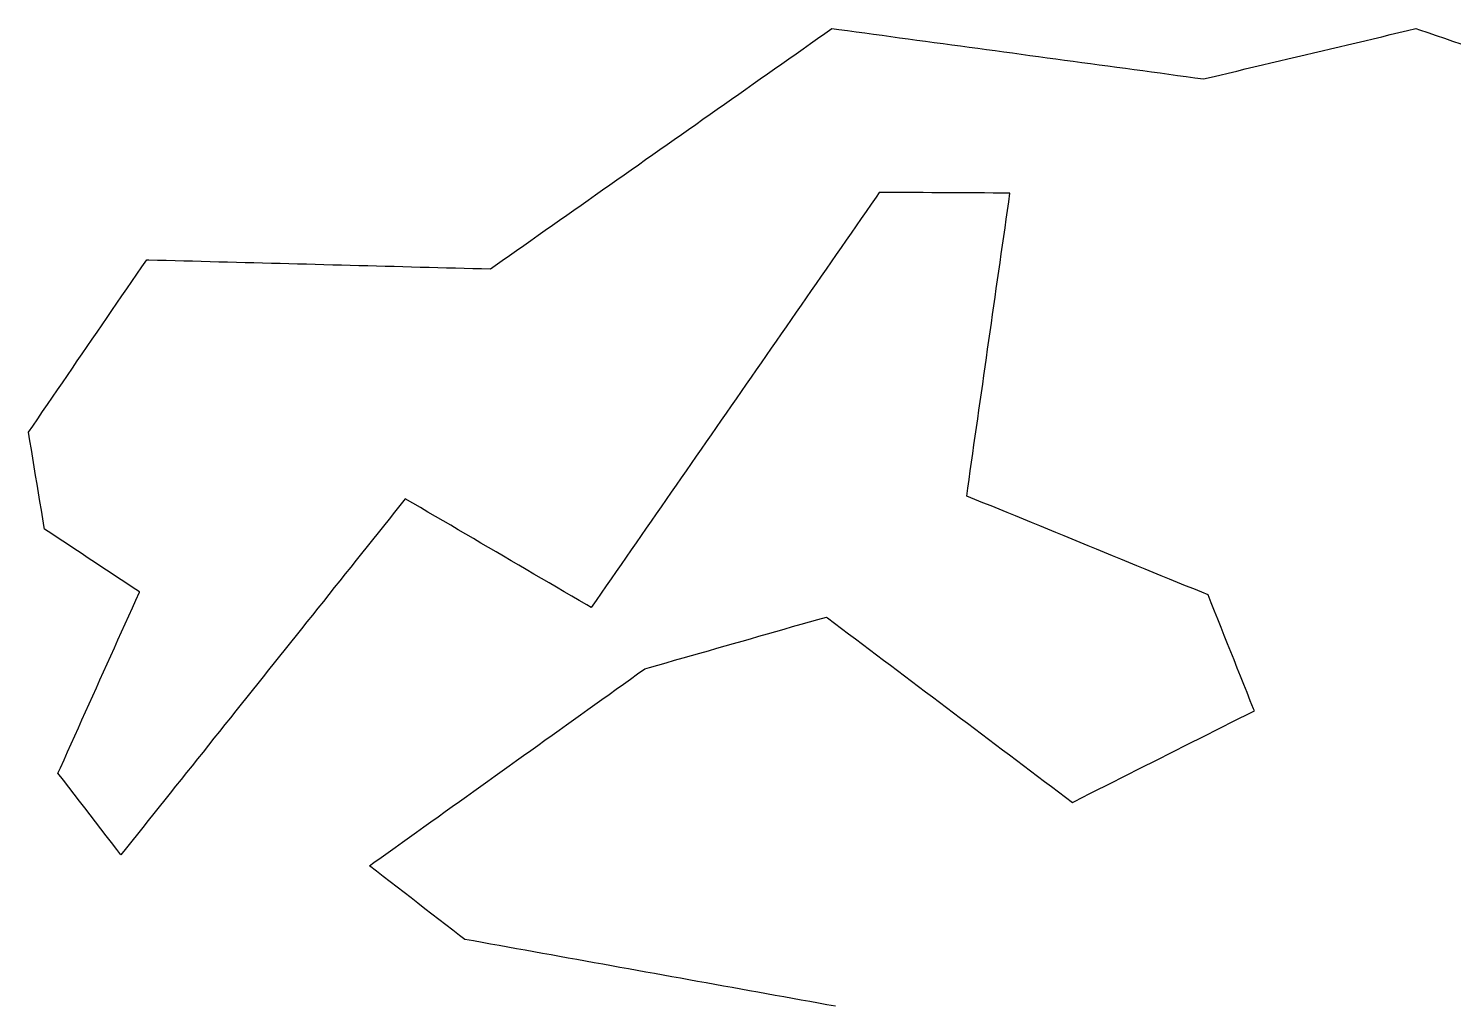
# Model space of a CAD drawing. Header units: millimetres. Extents: x 230 to 3347, y 514 to 5196.
# Drawn here: x 2673.6 to 2836.2, y 3162 to 3273.4 of the extents above; entities that cross this region are included whole.
import ezdxf

# ---------------------------------------------------------------- set-up
doc = ezdxf.new("R2010")
doc.units = ezdxf.units.MM
doc.layers.add('ALL_ISLANDS', color=7, linetype='Continuous')
doc.layers.add('OUTLINE_ISLAND_01', color=7, linetype='Continuous')

msp = doc.modelspace()

# ---------------------------------------------------------------- linework, layer by layer
at = {"layer": 'ALL_ISLANDS'}
msp.add_lwpolyline([(2765.6779, 3161.8816), (2764.6938, 3162.0592), (2763.7097, 3162.2368), (2762.7255, 3162.4144), (2761.7414, 3162.592), (2760.7573, 3162.7695), (2759.7732, 3162.9471), (2758.7891, 3163.1247), (2757.805, 3163.3023), (2756.8209, 3163.4799), (2755.8368, 3163.6575), (2754.8527, 3163.8351), (2753.8686, 3164.0126), (2752.8845, 3164.1902), (2751.9004, 3164.3678), (2750.9163, 3164.5454), (2749.9322, 3164.723), (2748.9481, 3164.9006), (2747.964, 3165.0781), (2746.9799, 3165.2557), (2745.9958, 3165.4333), (2745.0116, 3165.6109), (2744.0275, 3165.7885), (2743.0434, 3165.9661), (2742.0593, 3166.1437), (2741.0752, 3166.3212), (2740.0911, 3166.4988), (2739.107, 3166.6764), (2738.1229, 3166.854), (2737.1388, 3167.0316), (2736.1547, 3167.2092), (2735.1706, 3167.3867), (2734.1865, 3167.5643), (2733.2024, 3167.7419), (2732.2183, 3167.9195), (2731.2342, 3168.0971), (2730.2501, 3168.2747), (2729.266, 3168.4523), (2728.2819, 3168.6298), (2727.2977, 3168.8074), (2726.3136, 3168.985), (2725.3295, 3169.1626), (2724.3454, 3169.3402), (2723.3613, 3169.5178), (2722.7764, 3169.9685), (2721.9844, 3170.579), (2721.1923, 3171.1894), (2720.4002, 3171.7999), (2719.6082, 3172.4103), (2718.8161, 3173.0207), (2718.024, 3173.6312), (2717.232, 3174.2416), (2716.4399, 3174.852), (2715.6478, 3175.4625), (2714.8558, 3176.0729), (2714.0637, 3176.6833), (2713.2716, 3177.2938), (2712.4796, 3177.9042), (2712.9915, 3178.2703), (2713.8049, 3178.852), (2714.6182, 3179.4337), (2715.4316, 3180.0155), (2716.245, 3180.5972), (2717.0584, 3181.1789), (2717.8718, 3181.7606), (2718.6852, 3182.3423), (2719.4986, 3182.924), (2720.312, 3183.5057), (2721.1254, 3184.0874), (2721.9388, 3184.6692), (2722.7522, 3185.2509), (2723.5656, 3185.8326), (2724.379, 3186.4143), (2725.1924, 3186.996), (2726.0058, 3187.5777), (2726.8192, 3188.1594), (2727.6326, 3188.7412), (2728.4459, 3189.3229), (2729.2593, 3189.9046), (2730.0727, 3190.4863), (2730.8861, 3191.068), (2731.6995, 3191.6497), (2732.5129, 3192.2314), (2733.3263, 3192.8131), (2734.1397, 3193.3949), (2734.9531, 3193.9766), (2735.7665, 3194.5583), (2736.5799, 3195.14), (2737.3933, 3195.7217), (2738.2067, 3196.3034), (2739.0201, 3196.8851), (2739.8335, 3197.4669), (2740.6469, 3198.0486), (2741.4602, 3198.6303), (2742.2736, 3199.212), (2743.087, 3199.7937), (2743.9004, 3200.3754), (2744.4273, 3200.5257), (2745.3889, 3200.8), (2746.3506, 3201.0743), (2747.3122, 3201.3486), (2748.2739, 3201.6229), (2749.2355, 3201.8972), (2750.1972, 3202.1715), (2751.1588, 3202.4458), (2752.1205, 3202.7201), (2753.0821, 3202.9944), (2754.0437, 3203.2687), (2755.0054, 3203.5429), (2755.967, 3203.8172), (2756.9287, 3204.0915), (2757.8903, 3204.3658), (2758.852, 3204.6401), (2759.8136, 3204.9144), (2760.7753, 3205.1887), (2761.7369, 3205.463), (2762.6986, 3205.7373), (2763.6602, 3206.0116), (2764.6218, 3206.2859), (2764.7476, 3206.1912), (2765.5464, 3205.5897), (2766.3453, 3204.9882), (2767.1442, 3204.3867), (2767.943, 3203.7852), (2768.7419, 3203.1837), (2769.5408, 3202.5822), (2770.3396, 3201.9807), (2771.1385, 3201.3792), (2771.9374, 3200.7776), (2772.7362, 3200.1761), (2773.5351, 3199.5746), (2774.334, 3198.9731), (2775.1328, 3198.3716), (2775.9317, 3197.7701), (2776.7306, 3197.1686), (2777.5294, 3196.5671), (2778.3283, 3195.9656), (2779.1272, 3195.3641), (2779.926, 3194.7626), (2780.7249, 3194.161), (2781.5238, 3193.5595), (2782.3226, 3192.958), (2783.1215, 3192.3565), (2783.9204, 3191.755), (2784.7192, 3191.1535), (2785.5181, 3190.552), (2786.3169, 3189.9505), (2787.1158, 3189.349), (2787.9147, 3188.7475), (2788.7135, 3188.1459), (2789.5124, 3187.5444), (2790.3113, 3186.9429), (2791.1101, 3186.3414), (2791.909, 3185.7399), (2792.7079, 3185.1384), (2792.9224, 3185.2465), (2793.8155, 3185.6963), (2794.7086, 3186.1462), (2795.6018, 3186.596), (2796.4949, 3187.0459), (2797.388, 3187.4957), (2798.2811, 3187.9456), (2799.1742, 3188.3954), (2800.0673, 3188.8452), (2800.9604, 3189.2951), (2801.8535, 3189.7449), (2802.7466, 3190.1948), (2803.6397, 3190.6446), (2804.5328, 3191.0945), (2805.4259, 3191.5443), (2806.319, 3191.9942), (2807.2121, 3192.444), (2808.1052, 3192.8939), (2808.9983, 3193.3437), (2809.8914, 3193.7936), (2810.7845, 3194.2434), (2811.6777, 3194.6933), (2812.5708, 3195.1431), (2813.4639, 3195.593), (2813.3751, 3195.8154), (2813.0042, 3196.7441), (2812.6334, 3197.6728), (2812.2626, 3198.6015), (2811.8918, 3199.5302), (2811.521, 3200.4589), (2811.1501, 3201.3876), (2810.7793, 3202.3163), (2810.4085, 3203.245), (2810.0377, 3204.1737), (2809.6669, 3205.1024), (2809.296, 3206.0311), (2808.9252, 3206.9598), (2808.5544, 3207.8885), (2808.1836, 3208.8173), (2807.4766, 3209.1065), (2806.5511, 3209.4851), (2805.6255, 3209.8638), (2804.7, 3210.2424), (2803.7744, 3210.6211), (2802.8489, 3210.9997), (2801.9233, 3211.3784), (2800.9978, 3211.757), (2800.0723, 3212.1357), (2799.1467, 3212.5143), (2798.2212, 3212.893), (2797.2956, 3213.2716), (2796.3701, 3213.6503), (2795.4446, 3214.0289), (2794.519, 3214.4075), (2793.5935, 3214.7862), (2792.6679, 3215.1648), (2791.7424, 3215.5435), (2790.8169, 3215.9221), (2789.8913, 3216.3008), (2788.9658, 3216.6794), (2788.0402, 3217.0581), (2787.1147, 3217.4367), (2786.1892, 3217.8154), (2785.2636, 3218.194), (2784.3381, 3218.5727), (2783.4125, 3218.9513), (2782.487, 3219.33), (2781.5614, 3219.7086), (2780.6359, 3220.0873), (2780.7642, 3220.9846), (2780.9057, 3221.9745), (2781.0473, 3222.9644), (2781.1888, 3223.9544), (2781.3304, 3224.9443), (2781.4719, 3225.9342), (2781.6135, 3226.9242), (2781.755, 3227.9141), (2781.8966, 3228.904), (2782.0381, 3229.894), (2782.1796, 3230.8839), (2782.3212, 3231.8738), (2782.4627, 3232.8638), (2782.6043, 3233.8537), (2782.7458, 3234.8436), (2782.8874, 3235.8336), (2783.0289, 3236.8235), (2783.1704, 3237.8134), (2783.312, 3238.8034), (2783.4535, 3239.7933), (2783.5951, 3240.7832), (2783.7366, 3241.7731), (2783.8782, 3242.7631), (2784.0197, 3243.753), (2784.1612, 3244.7429), (2784.3028, 3245.7329), (2784.4443, 3246.7228), (2784.5859, 3247.7127), (2784.7274, 3248.7027), (2784.869, 3249.6926), (2785.0105, 3250.6825), (2785.152, 3251.6725), (2785.2936, 3252.6624), (2785.4351, 3253.6523), (2785.5767, 3254.6423), (2784.6594, 3254.6472), (2783.6594, 3254.6525), (2782.6594, 3254.6579), (2781.6594, 3254.6633), (2780.6594, 3254.6686), (2779.6594, 3254.674), (2778.6595, 3254.6793), (2777.6595, 3254.6847), (2776.6595, 3254.6901), (2775.6595, 3254.6954), (2774.6595, 3254.7008), (2773.6595, 3254.7061), (2772.6595, 3254.7115), (2771.6596, 3254.7169), (2770.6596, 3254.7222), (2770.2927, 3254.1936), (2769.7225, 3253.3721), (2769.1522, 3252.5506), (2768.582, 3251.7291), (2768.0118, 3250.9076), (2767.4416, 3250.0861), (2766.8714, 3249.2646), (2766.3012, 3248.4431), (2765.7309, 3247.6216), (2765.1607, 3246.8002), (2764.5905, 3245.9787), (2764.0203, 3245.1572), (2763.4501, 3244.3357), (2762.8799, 3243.5142), (2762.3097, 3242.6927), (2761.7394, 3241.8712), (2761.1692, 3241.0497), (2760.599, 3240.2282), (2760.0288, 3239.4067), (2759.4586, 3238.5852), (2758.8884, 3237.7637), (2758.3182, 3236.9422), (2757.7479, 3236.1207), (2757.1777, 3235.2992), (2756.6075, 3234.4777), (2756.0373, 3233.6562), (2755.4671, 3232.8347), (2754.8969, 3232.0132), (2754.3267, 3231.1917), (2753.7564, 3230.3702), (2753.1862, 3229.5487), (2752.616, 3228.7272), (2752.0458, 3227.9058), (2751.4756, 3227.0843), (2750.9054, 3226.2628), (2750.3351, 3225.4413), (2749.7649, 3224.6198), (2749.1947, 3223.7983), (2748.6245, 3222.9768), (2748.0543, 3222.1553), (2747.4841, 3221.3338), (2746.9139, 3220.5123), (2746.3436, 3219.6908), (2745.7734, 3218.8693), (2745.2032, 3218.0478), (2744.633, 3217.2263), (2744.0628, 3216.4048), (2743.4926, 3215.5833), (2742.9224, 3214.7618), (2742.3521, 3213.9403), (2741.7819, 3213.1188), (2741.2117, 3212.2973), (2740.6415, 3211.4758), (2740.0713, 3210.6543), (2739.5011, 3209.8328), (2738.9309, 3209.0114), (2738.3606, 3208.1899), (2737.7904, 3207.3684), (2737.292, 3207.6598), (2736.4288, 3208.1646), (2735.5655, 3208.6694), (2734.7023, 3209.1742), (2733.839, 3209.6789), (2732.9758, 3210.1837), (2732.1125, 3210.6885), (2731.2493, 3211.1933), (2730.386, 3211.6981), (2729.5228, 3212.2028), (2728.6595, 3212.7076), (2727.7963, 3213.2124), (2726.933, 3213.7172), (2726.0698, 3214.222), (2725.2065, 3214.7267), (2724.3433, 3215.2315), (2723.48, 3215.7363), (2722.6168, 3216.2411), (2721.7536, 3216.7459), (2720.8903, 3217.2507), (2720.0271, 3217.7554), (2719.1638, 3218.2602), (2718.3006, 3218.765), (2717.4373, 3219.2698), (2716.5741, 3219.7746), (2715.9648, 3219.0121), (2715.3405, 3218.2309), (2714.7163, 3217.4497), (2714.092, 3216.6685), (2713.4677, 3215.8873), (2712.8435, 3215.1061), (2712.2192, 3214.3248), (2711.5949, 3213.5436), (2710.9706, 3212.7624), (2710.3464, 3211.9812), (2709.7221, 3211.2), (2709.0978, 3210.4188), (2708.4736, 3209.6376), (2707.8493, 3208.8564), (2707.225, 3208.0752), (2706.6008, 3207.294), (2705.9765, 3206.5127), (2705.3522, 3205.7315), (2704.728, 3204.9503), (2704.1037, 3204.1691), (2703.4794, 3203.3879), (2702.8552, 3202.6067), (2702.2309, 3201.8255), (2701.6066, 3201.0443), (2700.9824, 3200.2631), (2700.3581, 3199.4818), (2699.7338, 3198.7006), (2699.1096, 3197.9194), (2698.4853, 3197.1382), (2697.861, 3196.357), (2697.2368, 3195.5758), (2696.6125, 3194.7946), (2695.9882, 3194.0134), (2695.364, 3193.2322), (2694.7397, 3192.451), (2694.1154, 3191.6697), (2693.4912, 3190.8885), (2692.8669, 3190.1073), (2692.2426, 3189.3261), (2691.6183, 3188.5449), (2690.9941, 3187.7637), (2690.3698, 3186.9825), (2689.7455, 3186.2013), (2689.1213, 3185.4201), (2688.497, 3184.6388), (2687.8727, 3183.8576), (2687.2485, 3183.0764), (2686.6242, 3182.2952), (2685.9999, 3181.514), (2685.3757, 3180.7328), (2684.7514, 3179.9516), (2684.1271, 3179.1704), (2683.6719, 3179.7588), (2683.06, 3180.5497), (2682.4481, 3181.3406), (2681.8362, 3182.1315), (2681.2242, 3182.9225), (2680.6123, 3183.7134), (2680.0004, 3184.5043), (2679.3885, 3185.2952), (2678.7766, 3186.0862), (2678.1647, 3186.8771), (2677.5528, 3187.668), (2676.9408, 3188.4589), (2677.2197, 3189.0785), (2677.6301, 3189.9904), (2678.0404, 3190.9024), (2678.4508, 3191.8143), (2678.8612, 3192.7262), (2679.2716, 3193.6381), (2679.682, 3194.55), (2680.0924, 3195.4619), (2680.5028, 3196.3738), (2680.9131, 3197.2857), (2681.3235, 3198.1976), (2681.7339, 3199.1096), (2682.1443, 3200.0215), (2682.5547, 3200.9334), (2682.9651, 3201.8453), (2683.3755, 3202.7572), (2683.7858, 3203.6691), (2684.1962, 3204.581), (2684.6066, 3205.4929), (2685.017, 3206.4049), (2685.4274, 3207.3168), (2685.8378, 3208.2287), (2686.2482, 3209.1406), (2686.2409, 3209.1454), (2685.407, 3209.6973), (2684.573, 3210.2491), (2683.7391, 3210.801), (2682.9051, 3211.3528), (2682.0712, 3211.9047), (2681.2372, 3212.4565), (2680.4033, 3213.0084), (2679.5694, 3213.5602), (2678.7354, 3214.1121), (2677.9015, 3214.6639), (2677.0675, 3215.2158), (2676.2336, 3215.7676), (2675.3997, 3216.3195), (2675.3678, 3216.5127), (2675.2051, 3217.4994), (2675.0423, 3218.486), (2674.8796, 3219.4727), (2674.7169, 3220.4594), (2674.5541, 3221.446), (2674.3914, 3222.4327), (2674.2287, 3223.4194), (2674.0659, 3224.4061), (2673.9032, 3225.3927), (2673.7405, 3226.3794), (2673.5777, 3227.3661), (2674.0588, 3228.0679), (2674.6242, 3228.8928), (2675.1896, 3229.7176), (2675.755, 3230.5424), (2676.3204, 3231.3673), (2676.8858, 3232.1921), (2677.4511, 3233.0169), (2678.0165, 3233.8417), (2678.5819, 3234.6666), (2679.1473, 3235.4914), (2679.7127, 3236.3162), (2680.2781, 3237.141), (2680.8435, 3237.9659), (2681.4088, 3238.7907), (2681.9742, 3239.6155), (2682.5396, 3240.4404), (2683.105, 3241.2652), (2683.6704, 3242.09), (2684.2358, 3242.9148), (2684.8012, 3243.7397), (2685.3665, 3244.5645), (2685.9319, 3245.3893), (2686.4973, 3246.2141), (2687.0627, 3247.039), (2687.2983, 3247.0327), (2688.298, 3247.0062), (2689.2976, 3246.9797), (2690.2973, 3246.9532), (2691.2969, 3246.9267), (2692.2966, 3246.9002), (2693.2962, 3246.8737), (2694.2959, 3246.8472), (2695.2955, 3246.8207), (2696.2952, 3246.7941), (2697.2948, 3246.7676), (2698.2945, 3246.7411), (2699.2941, 3246.7146), (2700.2938, 3246.6881), (2701.2934, 3246.6616), (2702.2931, 3246.6351), (2703.2927, 3246.6086), (2704.2924, 3246.5821), (2705.292, 3246.5556), (2706.2917, 3246.5291), (2707.2913, 3246.5025), (2708.291, 3246.476), (2709.2906, 3246.4495), (2710.2902, 3246.423), (2711.2899, 3246.3965), (2712.2895, 3246.37), (2713.2892, 3246.3435), (2714.2888, 3246.317), (2715.2885, 3246.2905), (2716.2881, 3246.264), (2717.2878, 3246.2375), (2718.2874, 3246.211), (2719.2871, 3246.1844), (2720.2867, 3246.1579), (2721.2864, 3246.1314), (2722.286, 3246.1049), (2723.2857, 3246.0784), (2724.2853, 3246.0519), (2725.285, 3246.0254), (2726.2846, 3245.9989), (2726.8187, 3246.3746), (2727.6367, 3246.95), (2728.4546, 3247.5253), (2729.2725, 3248.1006), (2730.0904, 3248.676), (2730.9083, 3249.2513), (2731.7262, 3249.8267), (2732.5441, 3250.402), (2733.362, 3250.9774), (2734.1799, 3251.5527), (2734.9978, 3252.1281), (2735.8157, 3252.7034), (2736.6337, 3253.2788), (2737.4516, 3253.8541), (2738.2695, 3254.4295), (2739.0874, 3255.0048), (2739.9053, 3255.5802), (2740.7232, 3256.1555), (2741.5411, 3256.7309), (2742.359, 3257.3062), (2743.1769, 3257.8816), (2743.9948, 3258.4569), (2744.8127, 3259.0322), (2745.6307, 3259.6076), (2746.4486, 3260.1829), (2747.2665, 3260.7583), (2748.0844, 3261.3336), (2748.9023, 3261.909), (2749.7202, 3262.4843), (2750.5381, 3263.0597), (2751.356, 3263.635), (2752.1739, 3264.2104), (2752.9918, 3264.7857), (2753.8097, 3265.3611), (2754.6277, 3265.9364), (2755.4456, 3266.5118), (2756.2635, 3267.0871), (2757.0814, 3267.6625), (2757.8993, 3268.2378), (2758.7172, 3268.8132), (2759.5351, 3269.3885), (2760.353, 3269.9638), (2761.1709, 3270.5392), (2761.9888, 3271.1145), (2762.8067, 3271.6899), (2763.6247, 3272.2652), (2764.4426, 3272.8406), (2765.2605, 3273.4159), (2766.0435, 3273.3099), (2767.0344, 3273.1756), (2768.0253, 3273.0413), (2769.0163, 3272.9071), (2770.0072, 3272.7728), (2770.9982, 3272.6385), (2771.9891, 3272.5043), (2772.9801, 3272.37), (2773.971, 3272.2358), (2774.962, 3272.1015), (2775.9529, 3271.9672), (2776.9439, 3271.833), (2777.9348, 3271.6987), (2778.9257, 3271.5645), (2779.9167, 3271.4302), (2780.9076, 3271.2959), (2781.8986, 3271.1617), (2782.8895, 3271.0274), (2783.8805, 3270.8932), (2784.8714, 3270.7589), (2785.8624, 3270.6246), (2786.8533, 3270.4904), (2787.8443, 3270.3561), (2788.8352, 3270.2219), (2789.8262, 3270.0876), (2790.8171, 3269.9533), (2791.808, 3269.8191), (2792.799, 3269.6848), (2793.7899, 3269.5505), (2794.7809, 3269.4163), (2795.7718, 3269.282), (2796.7628, 3269.1478), (2797.7537, 3269.0135), (2798.7447, 3268.8792), (2799.7356, 3268.745), (2800.7266, 3268.6107), (2801.7175, 3268.4765), (2802.7085, 3268.3422), (2803.6994, 3268.2079), (2804.6903, 3268.0737), (2805.6813, 3267.9394), (2806.6722, 3267.8052), (2807.6632, 3267.6709), (2808.5412, 3267.8787), (2809.5144, 3268.1089), (2810.4875, 3268.3392), (2811.4606, 3268.5695), (2812.4337, 3268.7998), (2813.4069, 3269.03), (2814.38, 3269.2603), (2815.3531, 3269.4906), (2816.3262, 3269.7209), (2817.2994, 3269.9512), (2818.2725, 3270.1814), (2819.2456, 3270.4117), (2820.2187, 3270.642), (2821.1919, 3270.8723), (2822.165, 3271.1025), (2823.1381, 3271.3328), (2824.1112, 3271.5631), (2825.0844, 3271.7934), (2826.0575, 3272.0236), (2827.0306, 3272.2539), (2828.0037, 3272.4842), (2828.9769, 3272.7145), (2829.95, 3272.9447), (2830.9231, 3273.175), (2831.8962, 3273.4053), (2832.3029, 3273.2674), (2833.2499, 3272.9462), (2834.1969, 3272.625), (2835.144, 3272.3038), (2836.091, 3271.9827), (2837.038, 3271.6615)], dxfattribs=at)
at = {"layer": 'OUTLINE_ISLAND_01'}
msp.add_lwpolyline([(2765.6779, 3161.8816), (2764.6938, 3162.0592), (2763.7097, 3162.2368), (2762.7255, 3162.4144), (2761.7414, 3162.592), (2760.7573, 3162.7695), (2759.7732, 3162.9471), (2758.7891, 3163.1247), (2757.805, 3163.3023), (2756.8209, 3163.4799), (2755.8368, 3163.6575), (2754.8527, 3163.8351), (2753.8686, 3164.0126), (2752.8845, 3164.1902), (2751.9004, 3164.3678), (2750.9163, 3164.5454), (2749.9322, 3164.723), (2748.9481, 3164.9006), (2747.964, 3165.0781), (2746.9799, 3165.2557), (2745.9958, 3165.4333), (2745.0116, 3165.6109), (2744.0275, 3165.7885), (2743.0434, 3165.9661), (2742.0593, 3166.1437), (2741.0752, 3166.3212), (2740.0911, 3166.4988), (2739.107, 3166.6764), (2738.1229, 3166.854), (2737.1388, 3167.0316), (2736.1547, 3167.2092), (2735.1706, 3167.3867), (2734.1865, 3167.5643), (2733.2024, 3167.7419), (2732.2183, 3167.9195), (2731.2342, 3168.0971), (2730.2501, 3168.2747), (2729.266, 3168.4523), (2728.2819, 3168.6298), (2727.2977, 3168.8074), (2726.3136, 3168.985), (2725.3295, 3169.1626), (2724.3454, 3169.3402), (2723.3613, 3169.5178), (2722.7764, 3169.9685), (2721.9844, 3170.579), (2721.1923, 3171.1894), (2720.4002, 3171.7999), (2719.6082, 3172.4103), (2718.8161, 3173.0207), (2718.024, 3173.6312), (2717.232, 3174.2416), (2716.4399, 3174.852), (2715.6478, 3175.4625), (2714.8558, 3176.0729), (2714.0637, 3176.6833), (2713.2716, 3177.2938), (2712.4796, 3177.9042), (2712.9915, 3178.2703), (2713.8049, 3178.852), (2714.6182, 3179.4337), (2715.4316, 3180.0155), (2716.245, 3180.5972), (2717.0584, 3181.1789), (2717.8718, 3181.7606), (2718.6852, 3182.3423), (2719.4986, 3182.924), (2720.312, 3183.5057), (2721.1254, 3184.0874), (2721.9388, 3184.6692), (2722.7522, 3185.2509), (2723.5656, 3185.8326), (2724.379, 3186.4143), (2725.1924, 3186.996), (2726.0058, 3187.5777), (2726.8192, 3188.1594), (2727.6326, 3188.7412), (2728.4459, 3189.3229), (2729.2593, 3189.9046), (2730.0727, 3190.4863), (2730.8861, 3191.068), (2731.6995, 3191.6497), (2732.5129, 3192.2314), (2733.3263, 3192.8131), (2734.1397, 3193.3949), (2734.9531, 3193.9766), (2735.7665, 3194.5583), (2736.5799, 3195.14), (2737.3933, 3195.7217), (2738.2067, 3196.3034), (2739.0201, 3196.8851), (2739.8335, 3197.4669), (2740.6469, 3198.0486), (2741.4602, 3198.6303), (2742.2736, 3199.212), (2743.087, 3199.7937), (2743.9004, 3200.3754), (2744.4273, 3200.5257), (2745.3889, 3200.8), (2746.3506, 3201.0743), (2747.3122, 3201.3486), (2748.2739, 3201.6229), (2749.2355, 3201.8972), (2750.1972, 3202.1715), (2751.1588, 3202.4458), (2752.1205, 3202.7201), (2753.0821, 3202.9944), (2754.0437, 3203.2687), (2755.0054, 3203.5429), (2755.967, 3203.8172), (2756.9287, 3204.0915), (2757.8903, 3204.3658), (2758.852, 3204.6401), (2759.8136, 3204.9144), (2760.7753, 3205.1887), (2761.7369, 3205.463), (2762.6986, 3205.7373), (2763.6602, 3206.0116), (2764.6218, 3206.2859), (2764.7476, 3206.1912), (2765.5464, 3205.5897), (2766.3453, 3204.9882), (2767.1442, 3204.3867), (2767.943, 3203.7852), (2768.7419, 3203.1837), (2769.5408, 3202.5822), (2770.3396, 3201.9807), (2771.1385, 3201.3792), (2771.9374, 3200.7776), (2772.7362, 3200.1761), (2773.5351, 3199.5746), (2774.334, 3198.9731), (2775.1328, 3198.3716), (2775.9317, 3197.7701), (2776.7306, 3197.1686), (2777.5294, 3196.5671), (2778.3283, 3195.9656), (2779.1272, 3195.3641), (2779.926, 3194.7626), (2780.7249, 3194.161), (2781.5238, 3193.5595), (2782.3226, 3192.958), (2783.1215, 3192.3565), (2783.9204, 3191.755), (2784.7192, 3191.1535), (2785.5181, 3190.552), (2786.3169, 3189.9505), (2787.1158, 3189.349), (2787.9147, 3188.7475), (2788.7135, 3188.1459), (2789.5124, 3187.5444), (2790.3113, 3186.9429), (2791.1101, 3186.3414), (2791.909, 3185.7399), (2792.7079, 3185.1384), (2792.9224, 3185.2465), (2793.8155, 3185.6963), (2794.7086, 3186.1462), (2795.6018, 3186.596), (2796.4949, 3187.0459), (2797.388, 3187.4957), (2798.2811, 3187.9456), (2799.1742, 3188.3954), (2800.0673, 3188.8452), (2800.9604, 3189.2951), (2801.8535, 3189.7449), (2802.7466, 3190.1948), (2803.6397, 3190.6446), (2804.5328, 3191.0945), (2805.4259, 3191.5443), (2806.319, 3191.9942), (2807.2121, 3192.444), (2808.1052, 3192.8939), (2808.9983, 3193.3437), (2809.8914, 3193.7936), (2810.7845, 3194.2434), (2811.6777, 3194.6933), (2812.5708, 3195.1431), (2813.4639, 3195.593), (2813.3751, 3195.8154), (2813.0042, 3196.7441), (2812.6334, 3197.6728), (2812.2626, 3198.6015), (2811.8918, 3199.5302), (2811.521, 3200.4589), (2811.1501, 3201.3876), (2810.7793, 3202.3163), (2810.4085, 3203.245), (2810.0377, 3204.1737), (2809.6669, 3205.1024), (2809.296, 3206.0311), (2808.9252, 3206.9598), (2808.5544, 3207.8885), (2808.1836, 3208.8173), (2807.4766, 3209.1065), (2806.5511, 3209.4851), (2805.6255, 3209.8638), (2804.7, 3210.2424), (2803.7744, 3210.6211), (2802.8489, 3210.9997), (2801.9233, 3211.3784), (2800.9978, 3211.757), (2800.0723, 3212.1357), (2799.1467, 3212.5143), (2798.2212, 3212.893), (2797.2956, 3213.2716), (2796.3701, 3213.6503), (2795.4446, 3214.0289), (2794.519, 3214.4075), (2793.5935, 3214.7862), (2792.6679, 3215.1648), (2791.7424, 3215.5435), (2790.8169, 3215.9221), (2789.8913, 3216.3008), (2788.9658, 3216.6794), (2788.0402, 3217.0581), (2787.1147, 3217.4367), (2786.1892, 3217.8154), (2785.2636, 3218.194), (2784.3381, 3218.5727), (2783.4125, 3218.9513), (2782.487, 3219.33), (2781.5614, 3219.7086), (2780.6359, 3220.0873), (2780.7642, 3220.9846), (2780.9057, 3221.9745), (2781.0473, 3222.9644), (2781.1888, 3223.9544), (2781.3304, 3224.9443), (2781.4719, 3225.9342), (2781.6135, 3226.9242), (2781.755, 3227.9141), (2781.8966, 3228.904), (2782.0381, 3229.894), (2782.1796, 3230.8839), (2782.3212, 3231.8738), (2782.4627, 3232.8638), (2782.6043, 3233.8537), (2782.7458, 3234.8436), (2782.8874, 3235.8336), (2783.0289, 3236.8235), (2783.1704, 3237.8134), (2783.312, 3238.8034), (2783.4535, 3239.7933), (2783.5951, 3240.7832), (2783.7366, 3241.7731), (2783.8782, 3242.7631), (2784.0197, 3243.753), (2784.1612, 3244.7429), (2784.3028, 3245.7329), (2784.4443, 3246.7228), (2784.5859, 3247.7127), (2784.7274, 3248.7027), (2784.869, 3249.6926), (2785.0105, 3250.6825), (2785.152, 3251.6725), (2785.2936, 3252.6624), (2785.4351, 3253.6523), (2785.5767, 3254.6423), (2784.6594, 3254.6472), (2783.6594, 3254.6525), (2782.6594, 3254.6579), (2781.6594, 3254.6633), (2780.6594, 3254.6686), (2779.6594, 3254.674), (2778.6595, 3254.6793), (2777.6595, 3254.6847), (2776.6595, 3254.6901), (2775.6595, 3254.6954), (2774.6595, 3254.7008), (2773.6595, 3254.7061), (2772.6595, 3254.7115), (2771.6596, 3254.7169), (2770.6596, 3254.7222), (2770.2927, 3254.1936), (2769.7225, 3253.3721), (2769.1522, 3252.5506), (2768.582, 3251.7291), (2768.0118, 3250.9076), (2767.4416, 3250.0861), (2766.8714, 3249.2646), (2766.3012, 3248.4431), (2765.7309, 3247.6216), (2765.1607, 3246.8002), (2764.5905, 3245.9787), (2764.0203, 3245.1572), (2763.4501, 3244.3357), (2762.8799, 3243.5142), (2762.3097, 3242.6927), (2761.7394, 3241.8712), (2761.1692, 3241.0497), (2760.599, 3240.2282), (2760.0288, 3239.4067), (2759.4586, 3238.5852), (2758.8884, 3237.7637), (2758.3182, 3236.9422), (2757.7479, 3236.1207), (2757.1777, 3235.2992), (2756.6075, 3234.4777), (2756.0373, 3233.6562), (2755.4671, 3232.8347), (2754.8969, 3232.0132), (2754.3267, 3231.1917), (2753.7564, 3230.3702), (2753.1862, 3229.5487), (2752.616, 3228.7272), (2752.0458, 3227.9058), (2751.4756, 3227.0843), (2750.9054, 3226.2628), (2750.3351, 3225.4413), (2749.7649, 3224.6198), (2749.1947, 3223.7983), (2748.6245, 3222.9768), (2748.0543, 3222.1553), (2747.4841, 3221.3338), (2746.9139, 3220.5123), (2746.3436, 3219.6908), (2745.7734, 3218.8693), (2745.2032, 3218.0478), (2744.633, 3217.2263), (2744.0628, 3216.4048), (2743.4926, 3215.5833), (2742.9224, 3214.7618), (2742.3521, 3213.9403), (2741.7819, 3213.1188), (2741.2117, 3212.2973), (2740.6415, 3211.4758), (2740.0713, 3210.6543), (2739.5011, 3209.8328), (2738.9309, 3209.0114), (2738.3606, 3208.1899), (2737.7904, 3207.3684), (2737.292, 3207.6598), (2736.4288, 3208.1646), (2735.5655, 3208.6694), (2734.7023, 3209.1742), (2733.839, 3209.6789), (2732.9758, 3210.1837), (2732.1125, 3210.6885), (2731.2493, 3211.1933), (2730.386, 3211.6981), (2729.5228, 3212.2028), (2728.6595, 3212.7076), (2727.7963, 3213.2124), (2726.933, 3213.7172), (2726.0698, 3214.222), (2725.2065, 3214.7267), (2724.3433, 3215.2315), (2723.48, 3215.7363), (2722.6168, 3216.2411), (2721.7536, 3216.7459), (2720.8903, 3217.2507), (2720.0271, 3217.7554), (2719.1638, 3218.2602), (2718.3006, 3218.765), (2717.4373, 3219.2698), (2716.5741, 3219.7746), (2715.9648, 3219.0121), (2715.3405, 3218.2309), (2714.7163, 3217.4497), (2714.092, 3216.6685), (2713.4677, 3215.8873), (2712.8435, 3215.1061), (2712.2192, 3214.3248), (2711.5949, 3213.5436), (2710.9706, 3212.7624), (2710.3464, 3211.9812), (2709.7221, 3211.2), (2709.0978, 3210.4188), (2708.4736, 3209.6376), (2707.8493, 3208.8564), (2707.225, 3208.0752), (2706.6008, 3207.294), (2705.9765, 3206.5127), (2705.3522, 3205.7315), (2704.728, 3204.9503), (2704.1037, 3204.1691), (2703.4794, 3203.3879), (2702.8552, 3202.6067), (2702.2309, 3201.8255), (2701.6066, 3201.0443), (2700.9824, 3200.2631), (2700.3581, 3199.4818), (2699.7338, 3198.7006), (2699.1096, 3197.9194), (2698.4853, 3197.1382), (2697.861, 3196.357), (2697.2368, 3195.5758), (2696.6125, 3194.7946), (2695.9882, 3194.0134), (2695.364, 3193.2322), (2694.7397, 3192.451), (2694.1154, 3191.6697), (2693.4912, 3190.8885), (2692.8669, 3190.1073), (2692.2426, 3189.3261), (2691.6183, 3188.5449), (2690.9941, 3187.7637), (2690.3698, 3186.9825), (2689.7455, 3186.2013), (2689.1213, 3185.4201), (2688.497, 3184.6388), (2687.8727, 3183.8576), (2687.2485, 3183.0764), (2686.6242, 3182.2952), (2685.9999, 3181.514), (2685.3757, 3180.7328), (2684.7514, 3179.9516), (2684.1271, 3179.1704), (2683.6719, 3179.7588), (2683.06, 3180.5497), (2682.4481, 3181.3406), (2681.8362, 3182.1315), (2681.2242, 3182.9225), (2680.6123, 3183.7134), (2680.0004, 3184.5043), (2679.3885, 3185.2952), (2678.7766, 3186.0862), (2678.1647, 3186.8771), (2677.5528, 3187.668), (2676.9408, 3188.4589), (2677.2197, 3189.0785), (2677.6301, 3189.9904), (2678.0404, 3190.9024), (2678.4508, 3191.8143), (2678.8612, 3192.7262), (2679.2716, 3193.6381), (2679.682, 3194.55), (2680.0924, 3195.4619), (2680.5028, 3196.3738), (2680.9131, 3197.2857), (2681.3235, 3198.1976), (2681.7339, 3199.1096), (2682.1443, 3200.0215), (2682.5547, 3200.9334), (2682.9651, 3201.8453), (2683.3755, 3202.7572), (2683.7858, 3203.6691), (2684.1962, 3204.581), (2684.6066, 3205.4929), (2685.017, 3206.4049), (2685.4274, 3207.3168), (2685.8378, 3208.2287), (2686.2482, 3209.1406), (2686.2409, 3209.1454), (2685.407, 3209.6973), (2684.573, 3210.2491), (2683.7391, 3210.801), (2682.9051, 3211.3528), (2682.0712, 3211.9047), (2681.2372, 3212.4565), (2680.4033, 3213.0084), (2679.5694, 3213.5602), (2678.7354, 3214.1121), (2677.9015, 3214.6639), (2677.0675, 3215.2158), (2676.2336, 3215.7676), (2675.3997, 3216.3195), (2675.3678, 3216.5127), (2675.2051, 3217.4994), (2675.0423, 3218.486), (2674.8796, 3219.4727), (2674.7169, 3220.4594), (2674.5541, 3221.446), (2674.3914, 3222.4327), (2674.2287, 3223.4194), (2674.0659, 3224.4061), (2673.9032, 3225.3927), (2673.7405, 3226.3794), (2673.5777, 3227.3661), (2674.0588, 3228.0679), (2674.6242, 3228.8928), (2675.1896, 3229.7176), (2675.755, 3230.5424), (2676.3204, 3231.3673), (2676.8858, 3232.1921), (2677.4511, 3233.0169), (2678.0165, 3233.8417), (2678.5819, 3234.6666), (2679.1473, 3235.4914), (2679.7127, 3236.3162), (2680.2781, 3237.141), (2680.8435, 3237.9659), (2681.4088, 3238.7907), (2681.9742, 3239.6155), (2682.5396, 3240.4404), (2683.105, 3241.2652), (2683.6704, 3242.09), (2684.2358, 3242.9148), (2684.8012, 3243.7397), (2685.3665, 3244.5645), (2685.9319, 3245.3893), (2686.4973, 3246.2141), (2687.0627, 3247.039), (2687.2983, 3247.0327), (2688.298, 3247.0062), (2689.2976, 3246.9797), (2690.2973, 3246.9532), (2691.2969, 3246.9267), (2692.2966, 3246.9002), (2693.2962, 3246.8737), (2694.2959, 3246.8472), (2695.2955, 3246.8207), (2696.2952, 3246.7941), (2697.2948, 3246.7676), (2698.2945, 3246.7411), (2699.2941, 3246.7146), (2700.2938, 3246.6881), (2701.2934, 3246.6616), (2702.2931, 3246.6351), (2703.2927, 3246.6086), (2704.2924, 3246.5821), (2705.292, 3246.5556), (2706.2917, 3246.5291), (2707.2913, 3246.5025), (2708.291, 3246.476), (2709.2906, 3246.4495), (2710.2902, 3246.423), (2711.2899, 3246.3965), (2712.2895, 3246.37), (2713.2892, 3246.3435), (2714.2888, 3246.317), (2715.2885, 3246.2905), (2716.2881, 3246.264), (2717.2878, 3246.2375), (2718.2874, 3246.211), (2719.2871, 3246.1844), (2720.2867, 3246.1579), (2721.2864, 3246.1314), (2722.286, 3246.1049), (2723.2857, 3246.0784), (2724.2853, 3246.0519), (2725.285, 3246.0254), (2726.2846, 3245.9989), (2726.8187, 3246.3746), (2727.6367, 3246.95), (2728.4546, 3247.5253), (2729.2725, 3248.1006), (2730.0904, 3248.676), (2730.9083, 3249.2513), (2731.7262, 3249.8267), (2732.5441, 3250.402), (2733.362, 3250.9774), (2734.1799, 3251.5527), (2734.9978, 3252.1281), (2735.8157, 3252.7034), (2736.6337, 3253.2788), (2737.4516, 3253.8541), (2738.2695, 3254.4295), (2739.0874, 3255.0048), (2739.9053, 3255.5802), (2740.7232, 3256.1555), (2741.5411, 3256.7309), (2742.359, 3257.3062), (2743.1769, 3257.8816), (2743.9948, 3258.4569), (2744.8127, 3259.0322), (2745.6307, 3259.6076), (2746.4486, 3260.1829), (2747.2665, 3260.7583), (2748.0844, 3261.3336), (2748.9023, 3261.909), (2749.7202, 3262.4843), (2750.5381, 3263.0597), (2751.356, 3263.635), (2752.1739, 3264.2104), (2752.9918, 3264.7857), (2753.8097, 3265.3611), (2754.6277, 3265.9364), (2755.4456, 3266.5118), (2756.2635, 3267.0871), (2757.0814, 3267.6625), (2757.8993, 3268.2378), (2758.7172, 3268.8132), (2759.5351, 3269.3885), (2760.353, 3269.9638), (2761.1709, 3270.5392), (2761.9888, 3271.1145), (2762.8067, 3271.6899), (2763.6247, 3272.2652), (2764.4426, 3272.8406), (2765.2605, 3273.4159), (2766.0435, 3273.3099), (2767.0344, 3273.1756), (2768.0253, 3273.0413), (2769.0163, 3272.9071), (2770.0072, 3272.7728), (2770.9982, 3272.6385), (2771.9891, 3272.5043), (2772.9801, 3272.37), (2773.971, 3272.2358), (2774.962, 3272.1015), (2775.9529, 3271.9672), (2776.9439, 3271.833), (2777.9348, 3271.6987), (2778.9257, 3271.5645), (2779.9167, 3271.4302), (2780.9076, 3271.2959), (2781.8986, 3271.1617), (2782.8895, 3271.0274), (2783.8805, 3270.8932), (2784.8714, 3270.7589), (2785.8624, 3270.6246), (2786.8533, 3270.4904), (2787.8443, 3270.3561), (2788.8352, 3270.2219), (2789.8262, 3270.0876), (2790.8171, 3269.9533), (2791.808, 3269.8191), (2792.799, 3269.6848), (2793.7899, 3269.5505), (2794.7809, 3269.4163), (2795.7718, 3269.282), (2796.7628, 3269.1478), (2797.7537, 3269.0135), (2798.7447, 3268.8792), (2799.7356, 3268.745), (2800.7266, 3268.6107), (2801.7175, 3268.4765), (2802.7085, 3268.3422), (2803.6994, 3268.2079), (2804.6903, 3268.0737), (2805.6813, 3267.9394), (2806.6722, 3267.8052), (2807.6632, 3267.6709), (2808.5412, 3267.8787), (2809.5144, 3268.1089), (2810.4875, 3268.3392), (2811.4606, 3268.5695), (2812.4337, 3268.7998), (2813.4069, 3269.03), (2814.38, 3269.2603), (2815.3531, 3269.4906), (2816.3262, 3269.7209), (2817.2994, 3269.9512), (2818.2725, 3270.1814), (2819.2456, 3270.4117), (2820.2187, 3270.642), (2821.1919, 3270.8723), (2822.165, 3271.1025), (2823.1381, 3271.3328), (2824.1112, 3271.5631), (2825.0844, 3271.7934), (2826.0575, 3272.0236), (2827.0306, 3272.2539), (2828.0037, 3272.4842), (2828.9769, 3272.7145), (2829.95, 3272.9447), (2830.9231, 3273.175), (2831.8962, 3273.4053), (2832.3029, 3273.2674), (2833.2499, 3272.9462), (2834.1969, 3272.625), (2835.144, 3272.3038), (2836.091, 3271.9827), (2837.038, 3271.6615)], dxfattribs=at)

doc.saveas('drawing.dxf')
